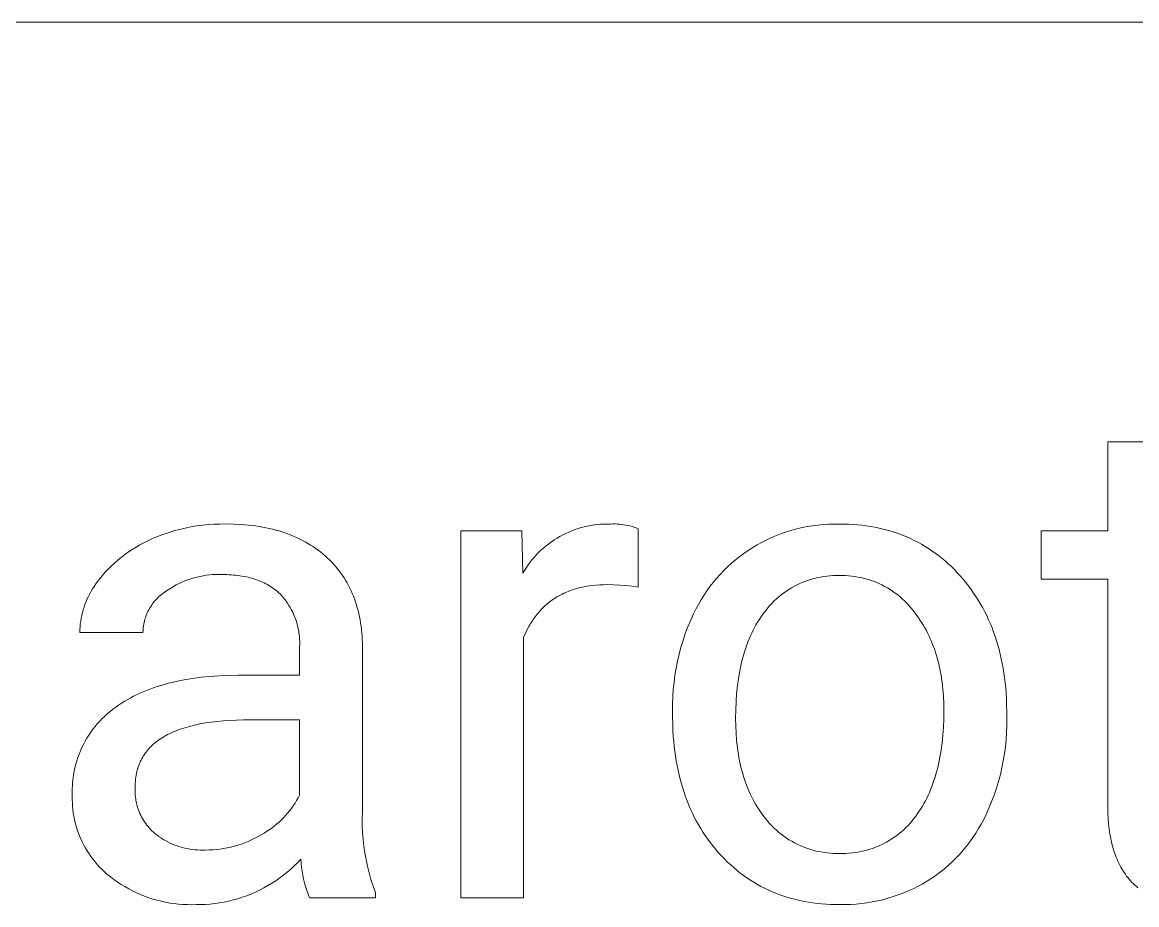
# Model space of a CAD drawing. Header units: millimetres. Extents: x -1480 to 5249, y -840 to 3860.
# Drawn here: x 3875.5 to 4019.3, y -202 to -88.2 of the extents above; entities that cross this region are included whole.
import ezdxf

# ---------------------------------------------------------------- set-up
doc = ezdxf.new("R2010")
doc.units = ezdxf.units.MM
doc.header["$MEASUREMENT"] = 0
doc.layers.add('Domyślny', color=7, linetype='Continuous', true_color=0x000000)

msp = doc.modelspace()

# ---------------------------------------------------------------- linework, layer by layer
at = {"layer": 'Domyślny', "color": 18, "lineweight": 15, "true_color": 0x000000}
for p, q in [((5242.52, -88.19), (2706.18, -88.19)), ((4015.54, -153.77), (4015.54, -142.3)), ((4015.54, -142.3), (4023.63, -142.3)), ((3894.36, -154.01), (3895.08, -153.79)), ((3895.08, -153.79), (3895.8, -153.59)), ((3895.8, -153.59), (3896.53, -153.42)), ((3896.53, -153.42), (3897.27, -153.27)), ((3897.27, -153.27), (3898.01, -153.14)), ((3898.01, -153.14), (3898.76, -153.04)), ((3898.76, -153.04), (3899.5, -152.97)), ((3899.5, -152.97), (3900.25, -152.91)), ((3900.25, -152.91), (3901, -152.89)), ((3901, -152.89), (3901.75, -152.88)), ((3901.75, -152.88), (3902.76, -152.9)), ((3902.76, -152.9), (3903.74, -152.95)), ((3903.74, -152.95), (3904.22, -152.99)), ((3904.22, -152.99), (3904.69, -153.03)), ((3904.69, -153.03), (3905.16, -153.08)), ((3905.16, -153.08), (3905.62, -153.14)), ((3905.62, -153.14), (3906.07, -153.21)), ((3906.07, -153.21), (3906.52, -153.29)), ((3906.52, -153.29), (3906.95, -153.37)), ((3906.95, -153.37), (3907.39, -153.47)), ((3907.39, -153.47), (3907.81, -153.57)), ((3907.81, -153.57), (3908.23, -153.68)), ((3908.23, -153.68), (3908.64, -153.79)), ((3908.64, -153.79), (3909.04, -153.92)), ((3932.1, -201.11), (3932.1, -153.76)), ((3932.1, -153.76), (3939.96, -153.76)), ((3939.96, -153.76), (3940.09, -159.23)), ((3946, -153.93), (3946.4, -153.77)), ((3946.4, -153.77), (3946.79, -153.62)), ((3946.79, -153.62), (3947.2, -153.48)), ((3947.2, -153.48), (3947.6, -153.36)), ((3947.6, -153.36), (3948.01, -153.25)), ((3948.01, -153.25), (3948.43, -153.15)), ((3948.43, -153.15), (3948.85, -153.07)), ((3948.85, -153.07), (3949.27, -153.01)), ((3949.27, -153.01), (3949.69, -152.96)), ((3949.69, -152.96), (3950.11, -152.92)), ((3950.11, -152.92), (3950.54, -152.89)), ((3950.54, -152.89), (3950.96, -152.89)), ((3950.96, -152.89), (3951.39, -152.89)), ((3951.39, -152.89), (3951.67, -152.88)), ((3951.67, -152.88), (3951.95, -152.88)), ((3951.95, -152.88), (3952.23, -152.89)), ((3952.23, -152.89), (3952.51, -152.91)), ((3952.51, -152.91), (3952.79, -152.94)), ((3952.79, -152.94), (3953.07, -152.98)), ((3953.07, -152.98), (3953.35, -153.02)), ((3953.35, -153.02), (3953.63, -153.08)), ((3953.63, -153.08), (3953.9, -153.14)), ((3953.9, -153.14), (3954.17, -153.22)), ((3954.17, -153.22), (3954.44, -153.3)), ((3954.44, -153.3), (3954.71, -153.39)), ((3954.71, -153.39), (3954.97, -153.5)), ((3954.97, -153.5), (3954.97, -161.02)), ((3974.1, -153.9), (3974.76, -153.7)), ((3974.76, -153.7), (3975.42, -153.52)), ((3975.42, -153.52), (3976.09, -153.36)), ((3976.09, -153.36), (3976.77, -153.23)), ((3976.77, -153.23), (3977.45, -153.11)), ((3977.45, -153.11), (3978.13, -153.02)), ((3978.13, -153.02), (3978.82, -152.95)), ((3978.82, -152.95), (3979.51, -152.91)), ((3979.51, -152.91), (3980.19, -152.89)), ((3980.19, -152.89), (3980.88, -152.89)), ((3980.88, -152.89), (3981.48, -152.9)), ((3981.48, -152.9), (3982.07, -152.91)), ((3982.07, -152.91), (3982.66, -152.95)), ((3982.66, -152.95), (3983.24, -152.99)), ((3983.24, -152.99), (3983.81, -153.05)), ((3983.81, -153.05), (3984.37, -153.12)), ((3984.37, -153.12), (3984.93, -153.21)), ((3984.93, -153.21), (3985.48, -153.31)), ((3985.48, -153.31), (3986.02, -153.42)), ((3986.02, -153.42), (3986.55, -153.54)), ((3986.55, -153.54), (3987.08, -153.68)), ((3987.08, -153.68), (3987.6, -153.83)), ((4006.92, -160.02), (4006.92, -153.77)), ((4006.92, -153.77), (4015.54, -153.77)), ((3891.21, -155.3), (3891.73, -155.05)), ((3891.73, -155.05), (3892.25, -154.81)), ((3892.25, -154.81), (3892.95, -154.52)), ((3892.95, -154.52), (3893.65, -154.25)), ((3893.65, -154.25), (3894.36, -154.01)), ((3909.04, -153.92), (3909.44, -154.05)), ((3909.44, -154.05), (3909.83, -154.19)), ((3909.83, -154.19), (3910.22, -154.34)), ((3910.22, -154.34), (3910.59, -154.5)), ((3910.59, -154.5), (3910.96, -154.66)), ((3910.96, -154.66), (3911.32, -154.83)), ((3911.32, -154.83), (3911.68, -155.01)), ((3911.68, -155.01), (3912.03, -155.2)), ((3912.03, -155.2), (3912.37, -155.4)), ((3943.44, -155.43), (3943.78, -155.18)), ((3943.78, -155.18), (3944.13, -154.94)), ((3944.13, -154.94), (3944.49, -154.71)), ((3944.49, -154.71), (3944.86, -154.5)), ((3944.86, -154.5), (3945.24, -154.29)), ((3945.24, -154.29), (3945.62, -154.1)), ((3945.62, -154.1), (3946, -153.93)), ((3970.93, -155.24), (3971.54, -154.93)), ((3971.54, -154.93), (3972.17, -154.64)), ((3972.17, -154.64), (3972.8, -154.37)), ((3972.8, -154.37), (3973.45, -154.13)), ((3973.45, -154.13), (3974.1, -153.9)), ((3987.6, -153.83), (3988.11, -153.99)), ((3988.11, -153.99), (3988.62, -154.17)), ((3988.62, -154.17), (3989.12, -154.36)), ((3989.12, -154.36), (3989.61, -154.56)), ((3989.61, -154.56), (3990.09, -154.77)), ((3990.09, -154.77), (3990.57, -155)), ((3990.57, -155), (3991.04, -155.24)), ((3888.76, -156.83), (3889.23, -156.49)), ((3889.23, -156.49), (3889.71, -156.17)), ((3889.71, -156.17), (3890.2, -155.86)), ((3890.2, -155.86), (3890.7, -155.58)), ((3890.7, -155.58), (3891.21, -155.3)), ((3912.37, -155.4), (3912.71, -155.6)), ((3912.71, -155.6), (3913.03, -155.81)), ((3913.03, -155.81), (3913.35, -156.03)), ((3913.35, -156.03), (3913.67, -156.26)), ((3913.67, -156.26), (3913.98, -156.49)), ((3913.98, -156.49), (3914.28, -156.73)), ((3941.86, -156.84), (3942.16, -156.54)), ((3942.16, -156.54), (3942.46, -156.24)), ((3942.46, -156.24), (3942.78, -155.96)), ((3942.78, -155.96), (3943.1, -155.69)), ((3943.1, -155.69), (3943.44, -155.43)), ((3968.59, -156.68), (3969.15, -156.29)), ((3969.15, -156.29), (3969.73, -155.91)), ((3969.73, -155.91), (3970.32, -155.56)), ((3970.32, -155.56), (3970.93, -155.24)), ((3991.04, -155.24), (3991.5, -155.5)), ((3991.5, -155.5), (3991.96, -155.77)), ((3991.96, -155.77), (3992.41, -156.05)), ((3992.41, -156.05), (3992.85, -156.34)), ((3992.85, -156.34), (3993.28, -156.65)), ((3993.28, -156.65), (3993.71, -156.97)), ((3886.99, -158.32), (3887.42, -157.92)), ((3887.42, -157.92), (3887.85, -157.54)), ((3887.85, -157.54), (3888.3, -157.18)), ((3888.3, -157.18), (3888.76, -156.83)), ((3914.28, -156.73), (3914.57, -156.98)), ((3914.57, -156.98), (3914.86, -157.24)), ((3914.86, -157.24), (3915.13, -157.51)), ((3915.13, -157.51), (3915.4, -157.77)), ((3915.4, -157.77), (3915.66, -158.05)), ((3915.66, -158.05), (3915.91, -158.33)), ((3940.78, -158.16), (3941.03, -157.82)), ((3941.03, -157.82), (3941.3, -157.48)), ((3941.3, -157.48), (3941.57, -157.16)), ((3941.57, -157.16), (3941.86, -156.84)), ((3966.49, -158.42), (3966.99, -157.96)), ((3966.99, -157.96), (3967.51, -157.51)), ((3967.51, -157.51), (3968.05, -157.09)), ((3968.05, -157.09), (3968.59, -156.68)), ((3993.71, -156.97), (3994.13, -157.31)), ((3994.13, -157.31), (3994.54, -157.65)), ((3994.54, -157.65), (3994.95, -158.01)), ((3994.95, -158.01), (3995.35, -158.39)), ((3885.81, -159.58), (3886.19, -159.15)), ((3886.19, -159.15), (3886.59, -158.73)), ((3886.59, -158.73), (3886.99, -158.32)), ((3899.25, -159.5), (3898.85, -159.57)), ((3899.66, -159.46), (3899.25, -159.5)), ((3900.06, -159.42), (3899.66, -159.46)), ((3900.47, -159.4), (3900.06, -159.42)), ((3900.88, -159.4), (3900.47, -159.4)), ((3901.28, -159.4), (3900.88, -159.4)), ((3901.89, -159.41), (3901.28, -159.4)), ((3902.18, -159.43), (3901.89, -159.41)), ((3902.47, -159.44), (3902.18, -159.43)), ((3902.76, -159.47), (3902.47, -159.44)), ((3903.04, -159.49), (3902.76, -159.47)), ((3903.32, -159.53), (3903.04, -159.49)), ((3903.59, -159.56), (3903.32, -159.53)), ((3915.91, -158.33), (3916.15, -158.62)), ((3916.15, -158.62), (3916.38, -158.91)), ((3916.38, -158.91), (3916.61, -159.21)), ((3916.61, -159.21), (3916.82, -159.52)), ((3916.82, -159.52), (3917.03, -159.83)), ((3940.09, -159.23), (3940.31, -158.87)), ((3940.31, -158.87), (3940.54, -158.51)), ((3940.54, -158.51), (3940.78, -158.16)), ((3965.08, -159.9), (3965.53, -159.39)), ((3965.53, -159.39), (3966, -158.9)), ((3966, -158.9), (3966.49, -158.42)), ((3980.48, -159.54), (3980.08, -159.55)), ((3980.88, -159.54), (3980.48, -159.54)), ((3981.29, -159.54), (3980.88, -159.54)), ((3981.7, -159.55), (3981.29, -159.54)), ((3995.35, -158.39), (3995.74, -158.77)), ((3995.74, -158.77), (3996.12, -159.17)), ((3996.12, -159.17), (3996.5, -159.59)), ((3884.58, -161.24), (3884.78, -160.93)), ((3884.78, -160.93), (3884.99, -160.62)), ((3884.99, -160.62), (3885.21, -160.32)), ((3885.21, -160.32), (3885.44, -160.03)), ((3885.44, -160.03), (3885.81, -159.58)), ((3895.03, -160.94), (3894.68, -161.15)), ((3895.39, -160.74), (3895.03, -160.94)), ((3895.75, -160.56), (3895.39, -160.74)), ((3896.12, -160.39), (3895.75, -160.56)), ((3896.5, -160.23), (3896.12, -160.39)), ((3896.88, -160.09), (3896.5, -160.23)), ((3897.27, -159.96), (3896.88, -160.09)), ((3897.66, -159.84), (3897.27, -159.96)), ((3898.05, -159.73), (3897.66, -159.84)), ((3898.45, -159.64), (3898.05, -159.73)), ((3898.85, -159.57), (3898.45, -159.64)), ((3903.86, -159.61), (3903.59, -159.56)), ((3904.13, -159.65), (3903.86, -159.61)), ((3904.39, -159.7), (3904.13, -159.65)), ((3904.64, -159.76), (3904.39, -159.7)), ((3904.89, -159.82), (3904.64, -159.76)), ((3905.14, -159.89), (3904.89, -159.82)), ((3905.38, -159.96), (3905.14, -159.89)), ((3905.61, -160.04), (3905.38, -159.96)), ((3905.85, -160.12), (3905.61, -160.04)), ((3906.07, -160.2), (3905.85, -160.12)), ((3906.3, -160.3), (3906.07, -160.2)), ((3906.51, -160.39), (3906.3, -160.3)), ((3906.73, -160.49), (3906.51, -160.39)), ((3906.94, -160.6), (3906.73, -160.49)), ((3907.14, -160.71), (3906.94, -160.6)), ((3907.34, -160.82), (3907.14, -160.71)), ((3907.53, -160.94), (3907.34, -160.82)), ((3907.72, -161.07), (3907.53, -160.94)), ((3917.03, -159.83), (3917.23, -160.15)), ((3917.23, -160.15), (3917.42, -160.48)), ((3917.42, -160.48), (3917.6, -160.81)), ((3917.6, -160.81), (3917.77, -161.15)), ((3948.18, -160.95), (3947.74, -161.04)), ((3948.62, -160.88), (3948.18, -160.95)), ((3949.07, -160.82), (3948.62, -160.88)), ((3949.53, -160.77), (3949.07, -160.82)), ((3950.01, -160.74), (3949.53, -160.77)), ((3950.49, -160.72), (3950.01, -160.74)), ((3950.98, -160.71), (3950.49, -160.72)), ((3951.78, -160.72), (3950.98, -160.71)), ((3952.58, -160.76), (3951.78, -160.72)), ((3953.38, -160.82), (3952.58, -160.76)), ((3954.18, -160.91), (3953.38, -160.82)), ((3954.97, -161.02), (3954.18, -160.91)), ((3963.82, -161.52), (3964.22, -160.97)), ((3964.22, -160.97), (3964.64, -160.43)), ((3964.64, -160.43), (3965.08, -159.9)), ((3975.1, -160.92), (3974.75, -161.12)), ((3975.46, -160.74), (3975.1, -160.92)), ((3975.82, -160.57), (3975.46, -160.74)), ((3976.19, -160.41), (3975.82, -160.57)), ((3976.56, -160.26), (3976.19, -160.41)), ((3976.94, -160.13), (3976.56, -160.26)), ((3977.32, -160.01), (3976.94, -160.13)), ((3977.71, -159.9), (3977.32, -160.01)), ((3978.1, -159.81), (3977.71, -159.9)), ((3978.49, -159.73), (3978.1, -159.81)), ((3978.89, -159.67), (3978.49, -159.73)), ((3979.28, -159.61), (3978.89, -159.67)), ((3979.68, -159.58), (3979.28, -159.61)), ((3980.08, -159.55), (3979.68, -159.58)), ((3982.1, -159.57), (3981.7, -159.55)), ((3982.5, -159.61), (3982.1, -159.57)), ((3982.91, -159.66), (3982.5, -159.61)), ((3983.31, -159.73), (3982.91, -159.66)), ((3983.71, -159.81), (3983.31, -159.73)), ((3984.1, -159.9), (3983.71, -159.81)), ((3984.49, -160.01), (3984.1, -159.9)), ((3984.88, -160.13), (3984.49, -160.01)), ((3985.26, -160.26), (3984.88, -160.13)), ((3985.64, -160.41), (3985.26, -160.26)), ((3986.01, -160.57), (3985.64, -160.41)), ((3986.38, -160.74), (3986.01, -160.57)), ((3986.74, -160.93), (3986.38, -160.74)), ((3987.1, -161.13), (3986.74, -160.93)), ((3996.5, -159.59), (3996.87, -160.01)), ((3996.87, -160.01), (3997.22, -160.44)), ((3997.22, -160.44), (3997.57, -160.88)), ((3997.57, -160.88), (3997.9, -161.33)), ((4015.54, -160.02), (4006.92, -160.02)), ((4015.54, -189.39), (4015.54, -160.02)), ((3883.89, -162.56), (3884.05, -162.22)), ((3884.05, -162.22), (3884.22, -161.89)), ((3884.22, -161.89), (3884.39, -161.56)), ((3884.39, -161.56), (3884.58, -161.24)), ((3892.99, -162.41), (3892.84, -162.57)), ((3893.15, -162.26), (3892.99, -162.41)), ((3893.31, -162.12), (3893.15, -162.26)), ((3893.48, -161.98), (3893.31, -162.12)), ((3893.65, -161.85), (3893.48, -161.98)), ((3893.82, -161.72), (3893.65, -161.85)), ((3894, -161.6), (3893.82, -161.72)), ((3894.34, -161.37), (3894, -161.6)), ((3894.68, -161.15), (3894.34, -161.37)), ((3907.91, -161.2), (3907.72, -161.07)), ((3908.09, -161.33), (3907.91, -161.2)), ((3908.27, -161.47), (3908.09, -161.33)), ((3908.44, -161.61), (3908.27, -161.47)), ((3908.61, -161.76), (3908.44, -161.61)), ((3908.77, -161.91), (3908.61, -161.76)), ((3908.98, -162.14), (3908.77, -161.91)), ((3909.18, -162.38), (3908.98, -162.14)), ((3909.37, -162.62), (3909.18, -162.38)), ((3917.77, -161.15), (3917.93, -161.49)), ((3917.93, -161.49), (3918.09, -161.84)), ((3918.09, -161.84), (3918.23, -162.19)), ((3918.23, -162.19), (3918.37, -162.56)), ((3944.3, -162.41), (3944.13, -162.52)), ((3944.47, -162.3), (3944.3, -162.41)), ((3944.64, -162.2), (3944.47, -162.3)), ((3944.82, -162.1), (3944.64, -162.2)), ((3944.99, -162.01), (3944.82, -162.1)), ((3945.17, -161.92), (3944.99, -162.01)), ((3945.36, -161.83), (3945.17, -161.92)), ((3945.54, -161.75), (3945.36, -161.83)), ((3945.73, -161.67), (3945.54, -161.75)), ((3945.92, -161.59), (3945.73, -161.67)), ((3946.11, -161.51), (3945.92, -161.59)), ((3946.31, -161.44), (3946.11, -161.51)), ((3946.5, -161.37), (3946.31, -161.44)), ((3946.7, -161.31), (3946.5, -161.37)), ((3946.91, -161.25), (3946.7, -161.31)), ((3947.11, -161.19), (3946.91, -161.25)), ((3947.32, -161.13), (3947.11, -161.19)), ((3947.53, -161.08), (3947.32, -161.13)), ((3947.74, -161.04), (3947.53, -161.08)), ((3963.08, -162.67), (3963.44, -162.09)), ((3963.44, -162.09), (3963.82, -161.52)), ((3973.11, -162.27), (3972.81, -162.53)), ((3973.42, -162.02), (3973.11, -162.27)), ((3973.74, -161.77), (3973.42, -162.02)), ((3974.07, -161.54), (3973.74, -161.77)), ((3974.41, -161.32), (3974.07, -161.54)), ((3974.75, -161.12), (3974.41, -161.32)), ((3987.44, -161.34), (3987.1, -161.13)), ((3987.78, -161.56), (3987.44, -161.34)), ((3988.11, -161.8), (3987.78, -161.56)), ((3988.44, -162.04), (3988.11, -161.8)), ((3988.75, -162.3), (3988.44, -162.04)), ((3989.06, -162.57), (3988.75, -162.3)), ((3997.9, -161.33), (3998.22, -161.79)), ((3998.22, -161.79), (3998.53, -162.25)), ((3998.53, -162.25), (3998.83, -162.73)), ((3883.38, -163.96), (3883.49, -163.6)), ((3883.49, -163.6), (3883.61, -163.25)), ((3883.61, -163.25), (3883.75, -162.9)), ((3883.75, -162.9), (3883.89, -162.56)), ((3891.94, -163.78), (3891.83, -163.97)), ((3892.05, -163.6), (3891.94, -163.78)), ((3892.17, -163.42), (3892.05, -163.6)), ((3892.29, -163.24), (3892.17, -163.42)), ((3892.42, -163.06), (3892.29, -163.24)), ((3892.55, -162.89), (3892.42, -163.06)), ((3892.69, -162.73), (3892.55, -162.89)), ((3892.84, -162.57), (3892.69, -162.73)), ((3909.56, -162.86), (3909.37, -162.62)), ((3909.74, -163.12), (3909.56, -162.86)), ((3909.91, -163.38), (3909.74, -163.12)), ((3910.07, -163.64), (3909.91, -163.38)), ((3910.22, -163.91), (3910.07, -163.64)), ((3918.37, -162.56), (3918.5, -162.92)), ((3918.5, -162.92), (3918.62, -163.3)), ((3918.62, -163.3), (3918.73, -163.68)), ((3918.73, -163.68), (3918.83, -164.06)), ((3942.59, -163.78), (3942.45, -163.92)), ((3942.74, -163.63), (3942.59, -163.78)), ((3942.88, -163.5), (3942.74, -163.63)), ((3943.03, -163.36), (3942.88, -163.5)), ((3943.18, -163.23), (3943.03, -163.36)), ((3943.33, -163.1), (3943.18, -163.23)), ((3943.49, -162.98), (3943.33, -163.1)), ((3943.64, -162.86), (3943.49, -162.98)), ((3943.8, -162.74), (3943.64, -162.86)), ((3943.97, -162.63), (3943.8, -162.74)), ((3944.13, -162.52), (3943.97, -162.63)), ((3962.41, -163.86), (3962.73, -163.26)), ((3962.73, -163.26), (3963.08, -162.67)), ((3971.7, -163.68), (3971.45, -164)), ((3971.96, -163.38), (3971.7, -163.68)), ((3972.23, -163.09), (3971.96, -163.38)), ((3972.52, -162.8), (3972.23, -163.09)), ((3972.81, -162.53), (3972.52, -162.8)), ((3989.35, -162.85), (3989.06, -162.57)), ((3989.64, -163.13), (3989.35, -162.85)), ((3989.91, -163.43), (3989.64, -163.13)), ((3990.18, -163.74), (3989.91, -163.43)), ((3990.43, -164.06), (3990.18, -163.74)), ((3998.83, -162.73), (3999.12, -163.21)), ((3999.12, -163.21), (3999.4, -163.7)), ((3999.4, -163.7), (3999.66, -164.2)), ((3883.06, -165.41), (3883.12, -165.04)), ((3883.12, -165.04), (3883.2, -164.68)), ((3883.2, -164.68), (3883.28, -164.31)), ((3883.28, -164.31), (3883.38, -163.96)), ((3891.34, -165.18), (3891.29, -165.39)), ((3891.41, -164.97), (3891.34, -165.18)), ((3891.48, -164.77), (3891.41, -164.97)), ((3891.56, -164.56), (3891.48, -164.77)), ((3891.64, -164.36), (3891.56, -164.56)), ((3891.73, -164.17), (3891.64, -164.36)), ((3891.83, -163.97), (3891.73, -164.17)), ((3910.36, -164.19), (3910.22, -163.91)), ((3910.49, -164.47), (3910.36, -164.19)), ((3910.61, -164.75), (3910.49, -164.47)), ((3910.73, -165.04), (3910.61, -164.75)), ((3910.83, -165.33), (3910.73, -165.04)), ((3918.83, -164.06), (3918.93, -164.45)), ((3918.93, -164.45), (3919.01, -164.85)), ((3919.01, -164.85), (3919.09, -165.26)), ((3919.09, -165.26), (3919.16, -165.67)), ((3941.42, -165.19), (3941.31, -165.37)), ((3941.54, -165.02), (3941.42, -165.19)), ((3941.67, -164.85), (3941.54, -165.02)), ((3941.79, -164.69), (3941.67, -164.85)), ((3941.92, -164.53), (3941.79, -164.69)), ((3942.05, -164.37), (3941.92, -164.53)), ((3942.18, -164.22), (3942.05, -164.37)), ((3942.32, -164.07), (3942.18, -164.22)), ((3942.45, -163.92), (3942.32, -164.07)), ((3961.73, -165.31), (3962.11, -164.47)), ((3962.11, -164.47), (3962.41, -163.86)), ((3970.55, -165.24), (3970.35, -165.57)), ((3970.76, -164.92), (3970.55, -165.24)), ((3970.98, -164.62), (3970.76, -164.92)), ((3971.2, -164.32), (3970.98, -164.62)), ((3971.45, -164), (3971.2, -164.32)), ((3990.67, -164.38), (3990.43, -164.06)), ((3990.9, -164.69), (3990.67, -164.38)), ((3991.13, -165), (3990.9, -164.69)), ((3991.34, -165.32), (3991.13, -165)), ((3999.66, -164.2), (3999.91, -164.71)), ((3999.91, -164.71), (4000.15, -165.23)), ((4000.15, -165.23), (4000.38, -165.75)), ((3882.93, -166.89), (3882.95, -166.52)), ((3882.95, -166.52), (3882.97, -166.15)), ((3882.97, -166.15), (3883.01, -165.78)), ((3883.01, -165.78), (3883.06, -165.41)), ((3891.1, -166.67), (3891.09, -166.89)), ((3891.11, -166.45), (3891.1, -166.67)), ((3891.13, -166.24), (3891.11, -166.45)), ((3891.16, -166.02), (3891.13, -166.24)), ((3891.19, -165.81), (3891.16, -166.02)), ((3891.24, -165.6), (3891.19, -165.81)), ((3891.29, -165.39), (3891.24, -165.6)), ((3910.93, -165.62), (3910.83, -165.33)), ((3911.01, -165.92), (3910.93, -165.62)), ((3911.08, -166.22), (3911.01, -165.92)), ((3911.15, -166.52), (3911.08, -166.22)), ((3911.2, -166.83), (3911.15, -166.52)), ((3919.16, -165.67), (3919.22, -166.08)), ((3919.22, -166.08), (3919.27, -166.5)), ((3919.27, -166.5), (3919.31, -166.93)), ((3940.56, -166.68), (3940.37, -167.08)), ((3940.76, -166.29), (3940.56, -166.68)), ((3940.86, -166.1), (3940.76, -166.29)), ((3940.97, -165.91), (3940.86, -166.1)), ((3941.08, -165.72), (3940.97, -165.91)), ((3941.19, -165.54), (3941.08, -165.72)), ((3941.31, -165.37), (3941.19, -165.54)), ((3961.04, -167.03), (3961.37, -166.17)), ((3961.37, -166.17), (3961.73, -165.31)), ((3969.78, -166.59), (3969.6, -166.95)), ((3969.96, -166.24), (3969.78, -166.59)), ((3970.15, -165.9), (3969.96, -166.24)), ((3970.35, -165.57), (3970.15, -165.9)), ((3991.55, -165.64), (3991.34, -165.32)), ((3991.75, -165.97), (3991.55, -165.64)), ((3991.94, -166.3), (3991.75, -165.97)), ((3992.13, -166.64), (3991.94, -166.3)), ((3992.3, -166.99), (3992.13, -166.64)), ((4000.38, -165.75), (4000.6, -166.29)), ((4000.6, -166.29), (4000.8, -166.83)), ((3891.09, -166.89), (3882.93, -166.89)), ((3911.24, -167.14), (3911.2, -166.83)), ((3911.27, -167.44), (3911.24, -167.14)), ((3911.3, -167.75), (3911.27, -167.44)), ((3911.31, -168.06), (3911.3, -167.75)), ((3911.31, -168.37), (3911.31, -168.06)), ((3919.31, -166.93), (3919.34, -167.37)), ((3919.34, -167.37), (3919.37, -167.81)), ((3919.37, -167.81), (3919.39, -168.25)), ((3940.37, -167.08), (3940.18, -167.5)), ((3940.18, -167.5), (3940.18, -201.11)), ((3960.48, -168.79), (3960.75, -167.9)), ((3960.75, -167.9), (3961.04, -167.03)), ((3969.12, -168.07), (3968.97, -168.46)), ((3969.27, -167.68), (3969.12, -168.07)), ((3969.43, -167.31), (3969.27, -167.68)), ((3969.6, -166.95), (3969.43, -167.31)), ((3992.48, -167.34), (3992.3, -166.99)), ((3992.64, -167.7), (3992.48, -167.34)), ((3992.8, -168.06), (3992.64, -167.7)), ((3992.94, -168.43), (3992.8, -168.06)), ((4000.8, -166.83), (4001, -167.39)), ((4001, -167.39), (4001.18, -167.95)), ((4001.18, -167.95), (4001.35, -168.52)), ((3911.3, -168.68), (3911.31, -168.37)), ((3911.3, -172.4), (3911.3, -168.68)), ((3919.39, -168.25), (3919.39, -190.03)), ((3960.24, -169.68), (3960.48, -168.79)), ((3968.7, -169.26), (3968.57, -169.67)), ((3968.83, -168.85), (3968.7, -169.26)), ((3968.97, -168.46), (3968.83, -168.85)), ((3993.09, -168.8), (3992.94, -168.43)), ((3993.22, -169.18), (3993.09, -168.8)), ((3993.35, -169.57), (3993.22, -169.18)), ((3993.47, -169.96), (3993.35, -169.57)), ((4001.35, -168.52), (4001.51, -169.09)), ((4001.51, -169.09), (4001.66, -169.68)), ((3959.85, -171.48), (3960.03, -170.58)), ((3960.03, -170.58), (3960.24, -169.68)), ((3968.24, -170.97), (3968.14, -171.41)), ((3968.34, -170.53), (3968.24, -170.97)), ((3968.45, -170.1), (3968.34, -170.53)), ((3968.57, -169.67), (3968.45, -170.1)), ((3993.58, -170.36), (3993.47, -169.96)), ((3993.68, -170.76), (3993.58, -170.36)), ((3993.78, -171.17), (3993.68, -170.76)), ((4001.66, -169.68), (4001.79, -170.28)), ((4001.79, -170.28), (4001.92, -170.88)), ((4001.92, -170.88), (4002.03, -171.49)), ((3899.75, -172.55), (3900.94, -172.46)), ((3900.94, -172.46), (3902.16, -172.42)), ((3902.16, -172.42), (3903.41, -172.4)), ((3903.41, -172.4), (3911.3, -172.4)), ((3959.58, -173.31), (3959.7, -172.39)), ((3959.7, -172.39), (3959.85, -171.48)), ((3967.97, -172.33), (3967.89, -172.8)), ((3968.05, -171.87), (3967.97, -172.33)), ((3968.14, -171.41), (3968.05, -171.87)), ((3993.87, -171.58), (3993.78, -171.17)), ((3993.96, -172), (3993.87, -171.58)), ((3994.03, -172.43), (3993.96, -172)), ((3994.1, -172.86), (3994.03, -172.43)), ((4002.03, -171.49), (4002.13, -172.12)), ((4002.13, -172.12), (4002.22, -172.75)), ((3892.45, -174.01), (3892.91, -173.85)), ((3892.91, -173.85), (3893.38, -173.71)), ((3893.38, -173.71), (3893.87, -173.57)), ((3893.87, -173.57), (3894.36, -173.43)), ((3894.36, -173.43), (3894.86, -173.31)), ((3894.86, -173.31), (3895.37, -173.19)), ((3895.37, -173.19), (3895.88, -173.08)), ((3895.88, -173.08), (3896.41, -172.98)), ((3896.41, -172.98), (3897.49, -172.8)), ((3897.49, -172.8), (3898.6, -172.66)), ((3898.6, -172.66), (3899.75, -172.55)), ((3959.49, -174.23), (3959.58, -173.31)), ((3967.76, -173.77), (3967.66, -174.77)), ((3967.89, -172.8), (3967.76, -173.77)), ((3994.16, -173.3), (3994.1, -172.86)), ((3994.22, -173.74), (3994.16, -173.3)), ((3994.26, -174.19), (3994.22, -173.74)), ((4002.22, -172.75), (4002.29, -173.38)), ((4002.29, -173.38), (4002.36, -174.03)), ((3889.05, -175.55), (3889.45, -175.33)), ((3889.45, -175.33), (3889.85, -175.11)), ((3889.85, -175.11), (3890.26, -174.91)), ((3890.26, -174.91), (3890.68, -174.72)), ((3890.68, -174.72), (3891.11, -174.53)), ((3891.11, -174.53), (3891.55, -174.35)), ((3891.55, -174.35), (3891.99, -174.18)), ((3891.99, -174.18), (3892.45, -174.01)), ((3959.4, -176.07), (3959.43, -175.15)), ((3959.43, -175.15), (3959.49, -174.23)), ((3967.66, -174.77), (3967.59, -175.8)), ((3994.34, -175.1), (3994.26, -174.19)), ((3994.38, -176.04), (3994.34, -175.1)), ((4002.36, -174.03), (4002.41, -174.69)), ((4002.41, -174.69), (4002.45, -175.35)), ((4002.45, -175.35), (4002.48, -176.03)), ((3886.84, -177.06), (3887.2, -176.77)), ((3887.2, -176.77), (3887.57, -176.5)), ((3887.57, -176.5), (3887.93, -176.25)), ((3887.93, -176.25), (3888.3, -176.01)), ((3888.3, -176.01), (3888.67, -175.77)), ((3888.67, -175.77), (3889.05, -175.55)), ((3959.4, -177), (3959.4, -176.07)), ((3967.59, -175.8), (3967.54, -176.86)), ((3994.39, -177), (3994.38, -176.04)), ((4002.48, -176.03), (4002.5, -177.4)), ((3885.51, -178.32), (3885.83, -177.98)), ((3885.83, -177.98), (3886.15, -177.66)), ((3886.15, -177.66), (3886.49, -177.35)), ((3886.49, -177.35), (3886.84, -177.06)), ((3902.29, -178.21), (3901.46, -178.27)), ((3903.15, -178.17), (3902.29, -178.21)), ((3904.04, -178.14), (3903.15, -178.17)), ((3904.96, -178.14), (3904.04, -178.14)), ((3911.3, -178.14), (3904.96, -178.14)), ((3911.3, -187.86), (3911.3, -178.14)), ((3959.4, -177.56), (3959.4, -177)), ((3959.42, -178.92), (3959.4, -177.56)), ((3967.54, -176.86), (3967.53, -177.96)), ((3967.53, -177.96), (3967.54, -178.93)), ((3994.34, -179.11), (3994.38, -178.07)), ((3994.38, -178.07), (3994.39, -177)), ((4002.5, -177.4), (4002.5, -177.96)), ((4002.5, -177.96), (4002.5, -178.88)), ((3884.36, -179.74), (3884.63, -179.37)), ((3884.63, -179.37), (3884.91, -179.01)), ((3884.91, -179.01), (3885.2, -178.66)), ((3885.2, -178.66), (3885.51, -178.32)), ((3895.31, -179.58), (3895.04, -179.69)), ((3895.59, -179.47), (3895.31, -179.58)), ((3895.88, -179.36), (3895.59, -179.47)), ((3896.17, -179.26), (3895.88, -179.36)), ((3896.47, -179.17), (3896.17, -179.26)), ((3896.78, -179.08), (3896.47, -179.17)), ((3897.1, -178.99), (3896.78, -179.08)), ((3897.42, -178.9), (3897.1, -178.99)), ((3897.75, -178.83), (3897.42, -178.9)), ((3898.44, -178.68), (3897.75, -178.83)), ((3899.15, -178.55), (3898.44, -178.68)), ((3899.89, -178.44), (3899.15, -178.55)), ((3900.66, -178.35), (3899.89, -178.44)), ((3901.46, -178.27), (3900.66, -178.35)), ((3959.45, -179.59), (3959.42, -178.92)), ((3959.49, -180.25), (3959.45, -179.59)), ((3967.54, -178.93), (3967.59, -179.88)), ((3994.27, -180.12), (3994.34, -179.11)), ((4002.5, -178.88), (4002.47, -179.79)), ((3883.42, -181.32), (3883.63, -180.91)), ((3883.63, -180.91), (3883.86, -180.52)), ((3883.86, -180.52), (3884.1, -180.13)), ((3884.1, -180.13), (3884.36, -179.74)), ((3892.72, -181.05), (3892.53, -181.21)), ((3892.92, -180.9), (3892.72, -181.05)), ((3893.13, -180.74), (3892.92, -180.9)), ((3893.34, -180.6), (3893.13, -180.74)), ((3893.56, -180.46), (3893.34, -180.6)), ((3893.79, -180.32), (3893.56, -180.46)), ((3894.02, -180.18), (3893.79, -180.32)), ((3894.27, -180.05), (3894.02, -180.18)), ((3894.52, -179.93), (3894.27, -180.05)), ((3894.78, -179.81), (3894.52, -179.93)), ((3895.04, -179.69), (3894.78, -179.81)), ((3959.54, -180.9), (3959.49, -180.25)), ((3959.6, -181.55), (3959.54, -180.9)), ((3967.59, -179.88), (3967.66, -180.8)), ((3967.66, -180.8), (3967.76, -181.7)), ((3994.17, -181.11), (3994.27, -180.12)), ((4002.41, -180.7), (4002.32, -181.61)), ((4002.47, -179.79), (4002.41, -180.7)), ((3882.85, -182.57), (3883.03, -182.15)), ((3883.03, -182.15), (3883.21, -181.73)), ((3883.21, -181.73), (3883.42, -181.32)), ((3891.39, -182.45), (3891.32, -182.54)), ((3891.46, -182.35), (3891.39, -182.45)), ((3891.53, -182.26), (3891.46, -182.35)), ((3891.6, -182.17), (3891.53, -182.26)), ((3891.68, -182.07), (3891.6, -182.17)), ((3891.83, -181.89), (3891.68, -182.07)), ((3891.99, -181.72), (3891.83, -181.89)), ((3892.17, -181.54), (3891.99, -181.72)), ((3892.34, -181.37), (3892.17, -181.54)), ((3892.53, -181.21), (3892.34, -181.37)), ((3959.68, -182.18), (3959.6, -181.55)), ((3959.77, -182.81), (3959.68, -182.18)), ((3967.76, -181.7), (3967.82, -182.14)), ((3967.82, -182.14), (3967.88, -182.58)), ((3993.88, -182.98), (3993.96, -182.52)), ((3993.96, -182.52), (3994.04, -182.06)), ((3994.04, -182.06), (3994.17, -181.11)), ((4002.2, -182.52), (4002.05, -183.42)), ((4002.32, -181.61), (4002.2, -182.52)), ((3882.31, -184.33), (3882.43, -183.88)), ((3882.43, -183.88), (3882.55, -183.44)), ((3882.55, -183.44), (3882.7, -183.01)), ((3882.7, -183.01), (3882.85, -182.57)), ((3890.6, -183.89), (3890.52, -184.12)), ((3890.65, -183.78), (3890.6, -183.89)), ((3890.69, -183.67), (3890.65, -183.78)), ((3890.74, -183.56), (3890.69, -183.67)), ((3890.79, -183.46), (3890.74, -183.56)), ((3890.84, -183.35), (3890.79, -183.46)), ((3890.89, -183.25), (3890.84, -183.35)), ((3890.95, -183.14), (3890.89, -183.25)), ((3891.01, -183.04), (3890.95, -183.14)), ((3891.07, -182.94), (3891.01, -183.04)), ((3891.13, -182.84), (3891.07, -182.94)), ((3891.19, -182.74), (3891.13, -182.84)), ((3891.25, -182.64), (3891.19, -182.74)), ((3891.32, -182.54), (3891.25, -182.64)), ((3959.86, -183.43), (3959.77, -182.81)), ((3959.97, -184.04), (3959.86, -183.43)), ((3967.88, -182.58), (3967.96, -183.01)), ((3967.96, -183.01), (3968.04, -183.43)), ((3968.04, -183.43), (3968.13, -183.85)), ((3968.13, -183.85), (3968.22, -184.26)), ((3993.6, -184.31), (3993.7, -183.87)), ((3993.7, -183.87), (3993.79, -183.43)), ((3993.79, -183.43), (3993.88, -182.98)), ((4002.05, -183.42), (4001.88, -184.32)), ((3882.07, -185.68), (3882.13, -185.23)), ((3882.13, -185.23), (3882.22, -184.78)), ((3882.22, -184.78), (3882.31, -184.33)), ((3890.21, -185.3), (3890.17, -185.54)), ((3890.26, -185.05), (3890.21, -185.3)), ((3890.31, -184.81), (3890.26, -185.05)), ((3890.37, -184.57), (3890.31, -184.81)), ((3890.44, -184.34), (3890.37, -184.57)), ((3890.52, -184.12), (3890.44, -184.34)), ((3960.1, -184.64), (3959.97, -184.04)), ((3960.23, -185.23), (3960.1, -184.64)), ((3960.37, -185.81), (3960.23, -185.23)), ((3968.22, -184.26), (3968.33, -184.66)), ((3968.33, -184.66), (3968.44, -185.06)), ((3968.44, -185.06), (3968.55, -185.45)), ((3993.25, -185.56), (3993.37, -185.15)), ((3993.37, -185.15), (3993.49, -184.73)), ((3993.49, -184.73), (3993.6, -184.31)), ((4001.67, -185.21), (4001.43, -186.1)), ((4001.88, -184.32), (4001.67, -185.21)), ((3881.96, -187.05), (3881.98, -186.6)), ((3881.98, -186.6), (3882.02, -186.14)), ((3882.02, -186.14), (3882.07, -185.68)), ((3890.08, -186.85), (3890.07, -187.1)), ((3890.1, -186.32), (3890.08, -186.58)), ((3890.08, -186.58), (3890.08, -186.85)), ((3890.11, -186.05), (3890.1, -186.32)), ((3890.14, -185.8), (3890.11, -186.05)), ((3890.17, -185.54), (3890.14, -185.8)), ((3960.53, -186.39), (3960.37, -185.81)), ((3960.7, -186.95), (3960.53, -186.39)), ((3968.55, -185.45), (3968.68, -185.84)), ((3968.68, -185.84), (3968.81, -186.22)), ((3968.81, -186.22), (3968.95, -186.59)), ((3968.95, -186.59), (3969.09, -186.96)), ((3992.68, -187.14), (3992.83, -186.76)), ((3992.83, -186.76), (3992.98, -186.37)), ((3992.98, -186.37), (3993.11, -185.97)), ((3993.11, -185.97), (3993.25, -185.56)), ((4001.43, -186.1), (4001.16, -186.97)), ((3881.96, -187.51), (3881.96, -187.05)), ((3881.97, -187.97), (3881.96, -187.51)), ((3881.97, -188.41), (3881.97, -187.97)), ((3890.07, -187.1), (3890.07, -187.35)), ((3890.07, -187.35), (3890.08, -187.59)), ((3890.08, -187.59), (3890.09, -187.84)), ((3890.09, -187.84), (3890.12, -188.09)), ((3890.12, -188.09), (3890.15, -188.33)), ((3910.91, -188.56), (3911.11, -188.21)), ((3911.11, -188.21), (3911.3, -187.86)), ((3960.88, -187.51), (3960.7, -186.95)), ((3961.07, -188.06), (3960.88, -187.51)), ((3961.27, -188.6), (3961.07, -188.06)), ((3969.09, -186.96), (3969.25, -187.32)), ((3969.25, -187.32), (3969.4, -187.68)), ((3969.4, -187.68), (3969.57, -188.03)), ((3969.57, -188.03), (3969.75, -188.37)), ((3992, -188.59), (3992.18, -188.24)), ((3992.18, -188.24), (3992.35, -187.88)), ((3992.35, -187.88), (3992.52, -187.51)), ((3992.52, -187.51), (3992.68, -187.14)), ((4000.87, -187.84), (4000.55, -188.69)), ((4001.16, -186.97), (4000.87, -187.84)), ((3881.98, -188.85), (3881.97, -188.41)), ((3882.01, -189.28), (3881.98, -188.85)), ((3882.05, -189.72), (3882.01, -189.28)), ((3882.1, -190.15), (3882.05, -189.72)), ((3890.15, -188.33), (3890.19, -188.58)), ((3890.19, -188.58), (3890.24, -188.82)), ((3890.24, -188.82), (3890.3, -189.06)), ((3890.3, -189.06), (3890.36, -189.3)), ((3890.36, -189.3), (3890.44, -189.54)), ((3890.44, -189.54), (3890.52, -189.77)), ((3910.01, -189.89), (3910.25, -189.57)), ((3910.25, -189.57), (3910.48, -189.24)), ((3910.48, -189.24), (3910.7, -188.91)), ((3910.7, -188.91), (3910.91, -188.56)), ((3961.49, -189.13), (3961.27, -188.6)), ((3961.71, -189.66), (3961.49, -189.13)), ((3961.95, -190.17), (3961.71, -189.66)), ((3969.75, -188.37), (3969.93, -188.71)), ((3969.93, -188.71), (3970.11, -189.04)), ((3970.11, -189.04), (3970.31, -189.36)), ((3970.31, -189.36), (3970.51, -189.68)), ((3970.51, -189.68), (3970.72, -189.99)), ((3991.2, -189.93), (3991.41, -189.61)), ((3991.41, -189.61), (3991.61, -189.28)), ((3991.61, -189.28), (3991.81, -188.94)), ((3991.81, -188.94), (3992, -188.59)), ((4000.19, -189.54), (3999.82, -190.37)), ((4000.55, -188.69), (4000.19, -189.54)), ((4015.55, -190.13), (4015.54, -189.39)), ((3882.18, -190.59), (3882.1, -190.15)), ((3882.26, -191.01), (3882.18, -190.59)), ((3882.36, -191.44), (3882.26, -191.01)), ((3890.52, -189.77), (3890.61, -190)), ((3890.61, -190), (3890.7, -190.23)), ((3890.7, -190.23), (3890.81, -190.45)), ((3890.81, -190.45), (3890.92, -190.67)), ((3890.92, -190.67), (3891.04, -190.89)), ((3891.04, -190.89), (3891.17, -191.1)), ((3891.17, -191.1), (3891.3, -191.31)), ((3908.64, -191.35), (3908.93, -191.07)), ((3908.93, -191.07), (3909.21, -190.79)), ((3909.21, -190.79), (3909.49, -190.5)), ((3909.49, -190.5), (3909.75, -190.2)), ((3909.75, -190.2), (3910.01, -189.89)), ((3919.39, -190.03), (3919.37, -190.91)), ((3919.37, -190.91), (3919.37, -191.8)), ((3962.2, -190.68), (3961.95, -190.17)), ((3962.46, -191.18), (3962.2, -190.68)), ((3970.72, -189.99), (3970.94, -190.3)), ((3970.94, -190.3), (3971.16, -190.6)), ((3971.16, -190.6), (3971.41, -190.92)), ((3971.41, -190.92), (3971.66, -191.23)), ((3990.29, -191.17), (3990.53, -190.87)), ((3990.53, -190.87), (3990.76, -190.55)), ((3990.76, -190.55), (3990.99, -190.24)), ((3990.99, -190.24), (3991.2, -189.93)), ((3999.52, -190.99), (3999.2, -191.59)), ((3999.82, -190.37), (3999.52, -190.99)), ((4015.59, -190.85), (4015.55, -190.13)), ((4015.64, -191.55), (4015.59, -190.85)), ((3882.48, -191.86), (3882.36, -191.44)), ((3882.61, -192.28), (3882.48, -191.86)), ((3882.75, -192.69), (3882.61, -192.28)), ((3891.3, -191.31), (3891.44, -191.51)), ((3891.44, -191.51), (3891.59, -191.71)), ((3891.59, -191.71), (3891.75, -191.91)), ((3891.75, -191.91), (3891.91, -192.09)), ((3891.91, -192.09), (3892.07, -192.28)), ((3892.07, -192.28), (3892.25, -192.45)), ((3892.25, -192.45), (3892.43, -192.62)), ((3906.7, -192.77), (3907.04, -192.56)), ((3907.04, -192.56), (3907.37, -192.34)), ((3907.37, -192.34), (3907.7, -192.11)), ((3907.7, -192.11), (3908.02, -191.87)), ((3908.02, -191.87), (3908.33, -191.61)), ((3908.33, -191.61), (3908.64, -191.35)), ((3919.37, -191.8), (3919.41, -192.68)), ((3962.73, -191.67), (3962.46, -191.18)), ((3963.02, -192.15), (3962.73, -191.67)), ((3963.31, -192.62), (3963.02, -192.15)), ((3971.66, -191.23), (3971.93, -191.54)), ((3971.93, -191.54), (3972.21, -191.83)), ((3972.21, -191.83), (3972.5, -192.12)), ((3972.5, -192.12), (3972.79, -192.39)), ((3972.79, -192.39), (3973.1, -192.66)), ((3988.61, -192.82), (3988.92, -192.57)), ((3988.92, -192.57), (3989.21, -192.31)), ((3989.21, -192.31), (3989.49, -192.04)), ((3989.49, -192.04), (3989.77, -191.76)), ((3989.77, -191.76), (3990.03, -191.47)), ((3990.03, -191.47), (3990.29, -191.17)), ((3998.87, -192.18), (3998.51, -192.76)), ((3999.2, -191.59), (3998.87, -192.18)), ((4015.71, -192.23), (4015.64, -191.55)), ((4015.76, -192.56), (4015.71, -192.23)), ((4015.81, -192.89), (4015.76, -192.56)), ((3882.91, -193.1), (3882.75, -192.69)), ((3883.08, -193.51), (3882.91, -193.1)), ((3883.26, -193.9), (3883.08, -193.51)), ((3883.46, -194.29), (3883.26, -193.9)), ((3892.43, -192.62), (3892.61, -192.79)), ((3892.61, -192.79), (3892.88, -192.99)), ((3892.88, -192.99), (3893.15, -193.19)), ((3893.15, -193.19), (3893.42, -193.38)), ((3893.42, -193.38), (3893.71, -193.56)), ((3893.71, -193.56), (3894, -193.72)), ((3894, -193.72), (3894.29, -193.88)), ((3894.29, -193.88), (3894.59, -194.03)), ((3894.59, -194.03), (3894.89, -194.16)), ((3903.78, -194.16), (3904.22, -194)), ((3904.22, -194), (3904.66, -193.82)), ((3904.66, -193.82), (3905.09, -193.63)), ((3905.09, -193.63), (3905.52, -193.42)), ((3905.52, -193.42), (3905.94, -193.2)), ((3905.94, -193.2), (3906.35, -192.97)), ((3906.35, -192.97), (3906.7, -192.77)), ((3919.41, -192.68), (3919.48, -193.56)), ((3919.48, -193.56), (3919.58, -194.43)), ((3963.62, -193.08), (3963.31, -192.62)), ((3963.94, -193.54), (3963.62, -193.08)), ((3964.27, -193.99), (3963.94, -193.54)), ((3964.61, -194.43), (3964.27, -193.99)), ((3973.1, -192.66), (3973.42, -192.91)), ((3973.42, -192.91), (3973.74, -193.15)), ((3973.74, -193.15), (3974.07, -193.39)), ((3974.07, -193.39), (3974.41, -193.61)), ((3974.41, -193.61), (3974.76, -193.81)), ((3974.76, -193.81), (3975.12, -194.01)), ((3975.12, -194.01), (3975.48, -194.19)), ((3986.65, -194.1), (3986.99, -193.91)), ((3986.99, -193.91), (3987.33, -193.72)), ((3987.33, -193.72), (3987.66, -193.51)), ((3987.66, -193.51), (3987.99, -193.29)), ((3987.99, -193.29), (3988.3, -193.06)), ((3988.3, -193.06), (3988.61, -192.82)), ((3997.74, -193.88), (3997.32, -194.42)), ((3998.13, -193.33), (3997.74, -193.88)), ((3998.51, -192.76), (3998.13, -193.33)), ((4015.87, -193.21), (4015.81, -192.89)), ((4015.93, -193.52), (4015.87, -193.21)), ((4016, -193.83), (4015.93, -193.52)), ((4016.07, -194.14), (4016, -193.83)), ((3883.67, -194.68), (3883.46, -194.29)), ((3883.9, -195.05), (3883.67, -194.68)), ((3884.13, -195.42), (3883.9, -195.05)), ((3884.38, -195.78), (3884.13, -195.42)), ((3894.89, -194.16), (3895.2, -194.29)), ((3895.2, -194.29), (3895.52, -194.41)), ((3895.52, -194.41), (3895.84, -194.51)), ((3895.84, -194.51), (3896.16, -194.61)), ((3896.16, -194.61), (3896.48, -194.69)), ((3896.48, -194.69), (3896.81, -194.76)), ((3896.81, -194.76), (3897.13, -194.82)), ((3897.13, -194.82), (3897.47, -194.87)), ((3897.47, -194.87), (3897.8, -194.91)), ((3897.8, -194.91), (3898.13, -194.93)), ((3898.13, -194.93), (3898.46, -194.95)), ((3898.46, -194.95), (3898.8, -194.95)), ((3898.8, -194.95), (3899.13, -194.94)), ((3899.13, -194.94), (3899.61, -194.93)), ((3899.61, -194.93), (3900.08, -194.91)), ((3900.08, -194.91), (3900.55, -194.87)), ((3900.55, -194.87), (3901.02, -194.82)), ((3901.02, -194.82), (3901.49, -194.75)), ((3901.49, -194.75), (3901.95, -194.66)), ((3901.95, -194.66), (3902.41, -194.56)), ((3902.41, -194.56), (3902.87, -194.44)), ((3902.87, -194.44), (3903.33, -194.31)), ((3903.33, -194.31), (3903.78, -194.16)), ((3919.58, -194.43), (3919.7, -195.3)), ((3919.7, -195.3), (3919.86, -196.17)), ((3964.97, -194.86), (3964.61, -194.43)), ((3965.33, -195.28), (3964.97, -194.86)), ((3965.71, -195.69), (3965.33, -195.28)), ((3975.48, -194.19), (3975.85, -194.36)), ((3975.85, -194.36), (3976.22, -194.52)), ((3976.22, -194.52), (3976.6, -194.67)), ((3976.6, -194.67), (3976.98, -194.8)), ((3976.98, -194.8), (3977.37, -194.92)), ((3977.37, -194.92), (3977.76, -195.02)), ((3977.76, -195.02), (3978.15, -195.11)), ((3978.15, -195.11), (3978.55, -195.19)), ((3978.55, -195.19), (3978.95, -195.26)), ((3978.95, -195.26), (3979.35, -195.31)), ((3979.35, -195.31), (3979.76, -195.34)), ((3979.76, -195.34), (3980.16, -195.37)), ((3980.16, -195.37), (3980.57, -195.37)), ((3980.57, -195.37), (3980.97, -195.37)), ((3980.97, -195.37), (3981.36, -195.38)), ((3981.36, -195.38), (3981.76, -195.37)), ((3981.76, -195.37), (3982.15, -195.35)), ((3982.15, -195.35), (3982.54, -195.31)), ((3982.54, -195.31), (3982.93, -195.27)), ((3982.93, -195.27), (3983.31, -195.21)), ((3983.31, -195.21), (3983.7, -195.14)), ((3983.7, -195.14), (3984.08, -195.05)), ((3984.08, -195.05), (3984.46, -194.95)), ((3984.46, -194.95), (3984.84, -194.84)), ((3984.84, -194.84), (3985.21, -194.72)), ((3985.21, -194.72), (3985.57, -194.58)), ((3985.57, -194.58), (3985.94, -194.43)), ((3985.94, -194.43), (3986.29, -194.27)), ((3986.29, -194.27), (3986.65, -194.1)), ((3996.44, -195.46), (3995.97, -195.95)), ((3996.89, -194.95), (3996.44, -195.46)), ((3997.32, -194.42), (3996.89, -194.95)), ((4016.15, -194.44), (4016.07, -194.14)), ((4016.23, -194.73), (4016.15, -194.44)), ((4016.32, -195.02), (4016.23, -194.73)), ((4016.41, -195.3), (4016.32, -195.02)), ((4016.51, -195.58), (4016.41, -195.3)), ((3884.65, -196.13), (3884.38, -195.78)), ((3884.92, -196.47), (3884.65, -196.13)), ((3885.2, -196.8), (3884.92, -196.47)), ((3885.5, -197.13), (3885.2, -196.8)), ((3911.02, -196.57), (3910.59, -196.99)), ((3911.43, -196.13), (3911.02, -196.57)), ((3911.48, -196.64), (3911.43, -196.13)), ((3911.53, -197.15), (3911.48, -196.64)), ((3919.86, -196.17), (3920.04, -197.03)), ((3966.1, -196.09), (3965.71, -195.69)), ((3966.49, -196.48), (3966.1, -196.09)), ((3966.89, -196.85), (3966.49, -196.48)), ((3967.29, -197.21), (3966.89, -196.85)), ((3994.99, -196.89), (3994.47, -197.34)), ((3995.49, -196.43), (3994.99, -196.89)), ((3995.97, -195.95), (3995.49, -196.43)), ((4016.62, -195.86), (4016.51, -195.58)), ((4016.73, -196.12), (4016.62, -195.86)), ((4016.84, -196.39), (4016.73, -196.12)), ((4016.97, -196.64), (4016.84, -196.39)), ((4017.09, -196.89), (4016.97, -196.64)), ((4017.22, -197.14), (4017.09, -196.89)), ((3885.81, -197.44), (3885.5, -197.13)), ((3886.12, -197.74), (3885.81, -197.44)), ((3886.45, -198.03), (3886.12, -197.74)), ((3886.89, -198.39), (3886.45, -198.03)), ((3909.21, -198.18), (3908.73, -198.54)), ((3909.68, -197.8), (3909.21, -198.18)), ((3910.14, -197.4), (3909.68, -197.8)), ((3910.59, -196.99), (3910.14, -197.4)), ((3911.61, -197.65), (3911.53, -197.15)), ((3911.7, -198.16), (3911.61, -197.65)), ((3911.81, -198.66), (3911.7, -198.16)), ((3920.04, -197.03), (3920.26, -197.89)), ((3920.26, -197.89), (3920.5, -198.74)), ((3967.71, -197.56), (3967.29, -197.21)), ((3968.13, -197.9), (3967.71, -197.56)), ((3968.55, -198.22), (3968.13, -197.9)), ((3968.99, -198.52), (3968.55, -198.22)), ((3993.4, -198.17), (3992.84, -198.56)), ((3993.94, -197.76), (3993.4, -198.17)), ((3994.47, -197.34), (3993.94, -197.76)), ((4017.36, -197.38), (4017.22, -197.14)), ((4017.5, -197.62), (4017.36, -197.38)), ((4017.65, -197.85), (4017.5, -197.62)), ((4017.81, -198.07), (4017.65, -197.85)), ((4017.96, -198.29), (4017.81, -198.07)), ((4018.13, -198.5), (4017.96, -198.29)), ((3887.34, -198.73), (3886.89, -198.39)), ((3887.8, -199.06), (3887.34, -198.73)), ((3888.27, -199.37), (3887.8, -199.06)), ((3888.75, -199.66), (3888.27, -199.37)), ((3889.25, -199.94), (3888.75, -199.66)), ((3907.2, -199.53), (3906.67, -199.83)), ((3907.72, -199.22), (3907.2, -199.53)), ((3908.23, -198.89), (3907.72, -199.22)), ((3908.73, -198.54), (3908.23, -198.89)), ((3911.93, -199.16), (3911.81, -198.66)), ((3912.07, -199.65), (3911.93, -199.16)), ((3912.22, -200.14), (3912.07, -199.65)), ((3920.5, -198.74), (3920.77, -199.58)), ((3920.77, -199.58), (3921.07, -200.41)), ((3969.43, -198.82), (3968.99, -198.52)), ((3969.88, -199.1), (3969.43, -198.82)), ((3970.33, -199.37), (3969.88, -199.1)), ((3970.8, -199.62), (3970.33, -199.37)), ((3971.27, -199.87), (3970.8, -199.62)), ((3991.05, -199.61), (3990.42, -199.92)), ((3991.66, -199.28), (3991.05, -199.61)), ((3992.27, -198.93), (3991.66, -199.28)), ((3992.84, -198.56), (3992.27, -198.93)), ((4018.3, -198.71), (4018.13, -198.5)), ((4018.47, -198.91), (4018.3, -198.71)), ((4018.65, -199.11), (4018.47, -198.91)), ((4018.84, -199.3), (4018.65, -199.11)), ((4019.03, -199.48), (4018.84, -199.3)), ((4019.22, -199.65), (4019.03, -199.48)), ((4019.42, -199.82), (4019.22, -199.65)), ((3889.75, -200.21), (3889.25, -199.94)), ((3890.26, -200.45), (3889.75, -200.21)), ((3890.77, -200.68), (3890.26, -200.45)), ((3891.3, -200.89), (3890.77, -200.68)), ((3891.83, -201.08), (3891.3, -200.89)), ((3892.37, -201.26), (3891.83, -201.08)), ((3903.32, -201.22), (3902.74, -201.38)), ((3903.9, -201.03), (3903.32, -201.22)), ((3904.47, -200.83), (3903.9, -201.03)), ((3905.03, -200.61), (3904.47, -200.83)), ((3905.59, -200.37), (3905.03, -200.61)), ((3906.14, -200.11), (3905.59, -200.37)), ((3906.67, -199.83), (3906.14, -200.11)), ((3912.39, -200.62), (3912.22, -200.14)), ((3912.58, -201.1), (3912.39, -200.62)), ((3921.07, -201.1), (3912.58, -201.1)), ((3921.07, -200.41), (3921.07, -201.1)), ((3940.18, -201.11), (3932.1, -201.11)), ((3971.74, -200.09), (3971.27, -199.87)), ((3972.23, -200.31), (3971.74, -200.09)), ((3972.72, -200.51), (3972.23, -200.31)), ((3973.22, -200.7), (3972.72, -200.51)), ((3973.73, -200.88), (3973.22, -200.7)), ((3974.24, -201.04), (3973.73, -200.88)), ((3974.76, -201.19), (3974.24, -201.04)), ((3975.29, -201.33), (3974.76, -201.19)), ((3987.17, -201.16), (3986.5, -201.34)), ((3987.84, -200.95), (3987.17, -201.16)), ((3988.5, -200.73), (3987.84, -200.95)), ((3989.15, -200.48), (3988.5, -200.73)), ((3989.79, -200.21), (3989.15, -200.48)), ((3990.42, -199.92), (3989.79, -200.21)), ((3892.91, -201.41), (3892.37, -201.26)), ((3893.46, -201.55), (3892.91, -201.41)), ((3894.01, -201.67), (3893.46, -201.55)), ((3894.57, -201.77), (3894.01, -201.67)), ((3895.13, -201.85), (3894.57, -201.77)), ((3895.69, -201.91), (3895.13, -201.85)), ((3896.25, -201.96), (3895.69, -201.91)), ((3896.82, -201.98), (3896.25, -201.96)), ((3897.38, -201.99), (3896.82, -201.98)), ((3897.95, -201.97), (3897.38, -201.99)), ((3898.55, -201.97), (3897.95, -201.97)), ((3899.16, -201.95), (3898.55, -201.97)), ((3899.76, -201.9), (3899.16, -201.95)), ((3900.36, -201.84), (3899.76, -201.9)), ((3900.96, -201.75), (3900.36, -201.84)), ((3901.56, -201.65), (3900.96, -201.75)), ((3902.15, -201.52), (3901.56, -201.65)), ((3902.74, -201.38), (3902.15, -201.52)), ((3975.83, -201.45), (3975.29, -201.33)), ((3976.37, -201.56), (3975.83, -201.45)), ((3976.92, -201.66), (3976.37, -201.56)), ((3977.48, -201.74), (3976.92, -201.66)), ((3978.04, -201.82), (3977.48, -201.74)), ((3978.61, -201.88), (3978.04, -201.82)), ((3979.19, -201.92), (3978.61, -201.88)), ((3979.78, -201.95), (3979.19, -201.92)), ((3980.37, -201.97), (3979.78, -201.95)), ((3980.97, -201.98), (3980.37, -201.97)), ((3981.67, -201.98), (3980.97, -201.98)), ((3982.37, -201.96), (3981.67, -201.98)), ((3983.06, -201.91), (3982.37, -201.96)), ((3983.76, -201.84), (3983.06, -201.91)), ((3984.45, -201.75), (3983.76, -201.84)), ((3985.13, -201.63), (3984.45, -201.75)), ((3985.82, -201.5), (3985.13, -201.63)), ((3986.5, -201.34), (3985.82, -201.5))]:
    msp.add_line(p, q, dxfattribs=at)

doc.saveas('drawing.dxf')
